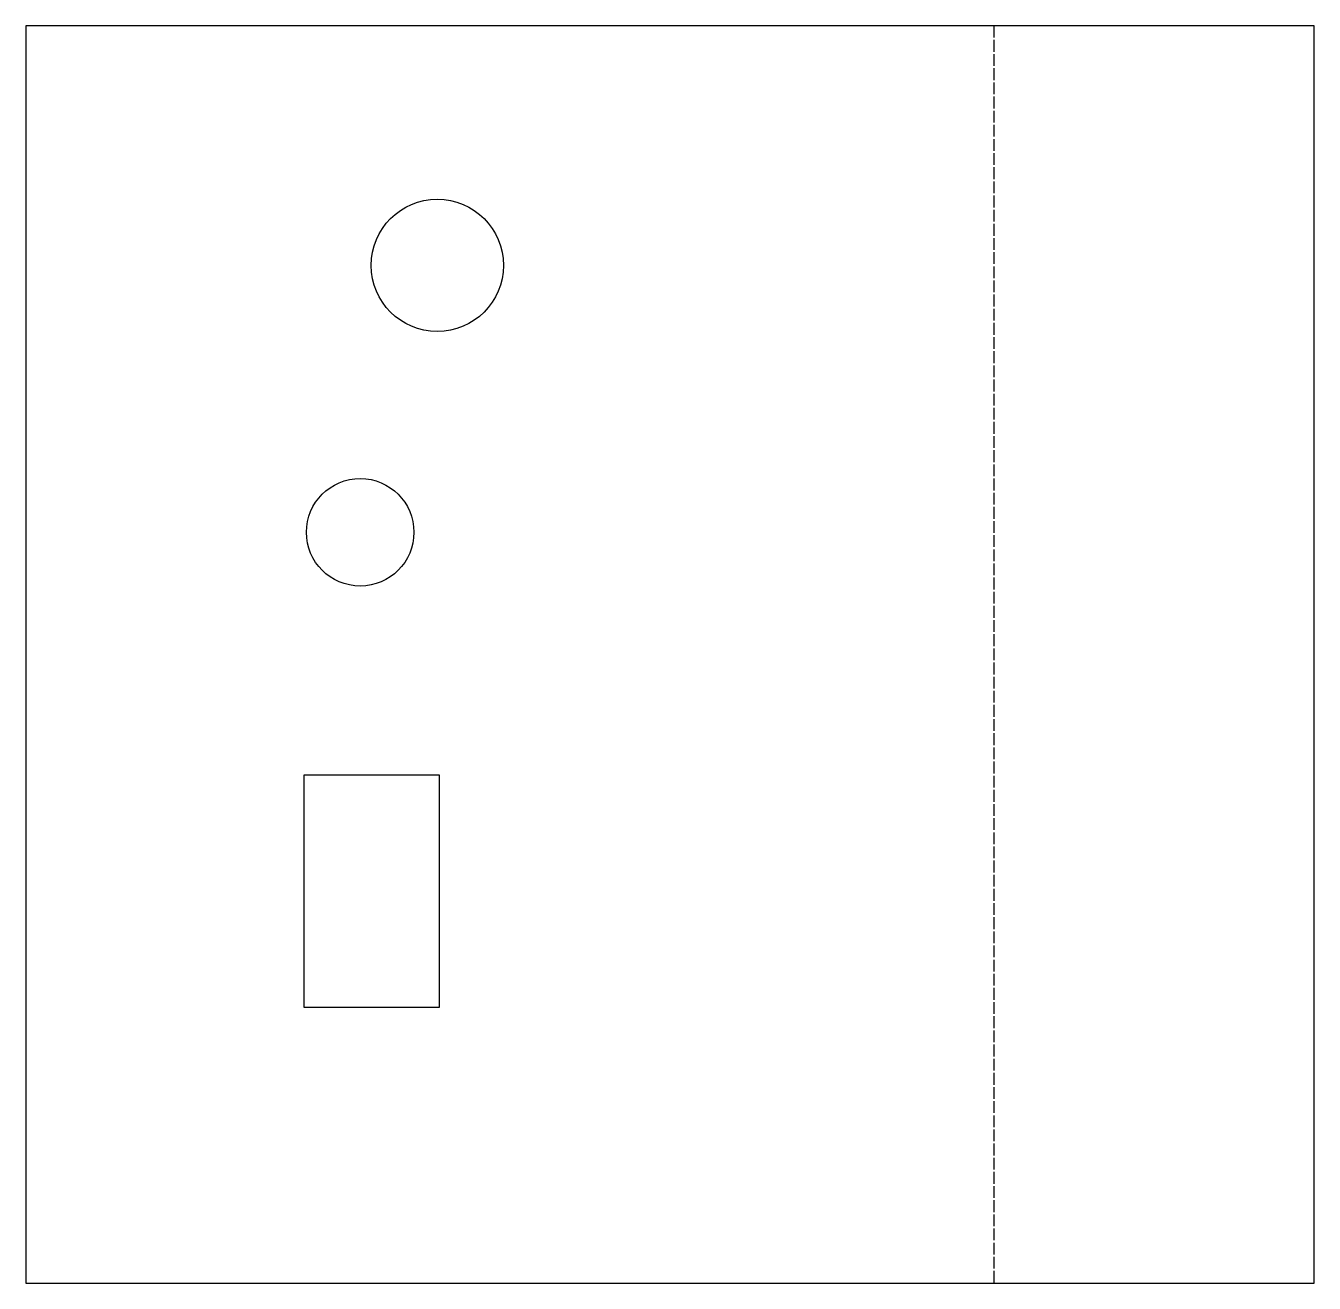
# Model space of a CAD drawing. Header units: millimetres. Extents: x 0 to 139, y 0 to 135.
import ezdxf

# ---------------------------------------------------------------- set-up
doc = ezdxf.new("R2010")
doc.units = ezdxf.units.MM
doc.linetypes.add('DASHED', pattern=[1.524, 1.27, -0.254])
doc.layers.add('BEND', color=7, linetype='Continuous')
doc.layers.add('CUT', color=7, linetype='Continuous')

msp = doc.modelspace()

# ---------------------------------------------------------------- linework, layer by layer
at = {"layer": 'BEND', "color": 3, "linetype": 'DASHED'}
msp.add_line((104.29, 135.43), (104.29, 0), dxfattribs=at)
at = {"layer": 'CUT'}
for p, q in [((0, 135.43), (0, 0)), ((138.82, 135.43), (0, 135.43)), ((138.82, 0), (138.82, 135.43)), ((29.98, 29.7), (29.98, 54.75)), ((29.98, 54.75), (44.54, 54.75)), ((44.54, 54.75), (44.54, 29.7)), ((44.54, 29.7), (29.98, 29.7)), ((0, 0), (138.82, 0))]:
    msp.add_line(p, q, dxfattribs=at)
for centre, radius in [((44.34, 109.63), 7.12), ((36.03, 80.88), 5.79)]:
    msp.add_circle(centre, radius, dxfattribs=at)

doc.saveas('drawing.dxf')
